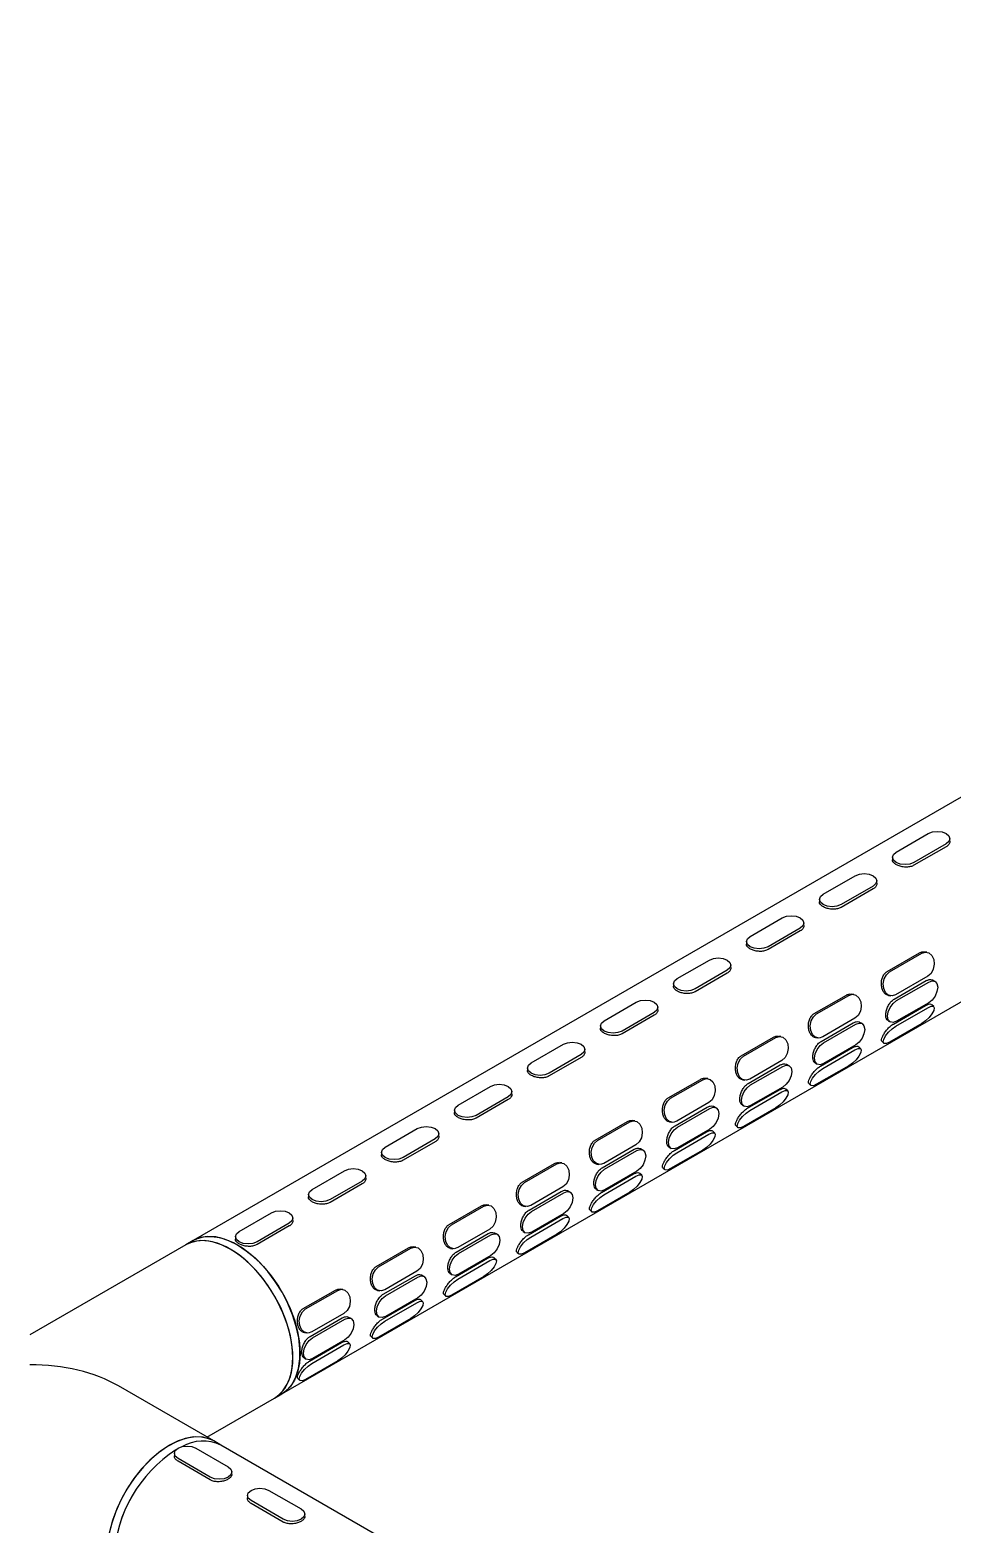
# Model space of a CAD drawing. Extents: x 0 to 3125, y 0 to 2290.
# Drawn here: x 1855.9 to 2037.6, y 1470.2 to 1764.6 of the extents above; entities that cross this region are included whole.
import ezdxf

# ---------------------------------------------------------------- set-up
doc = ezdxf.new("R2010")
doc.units = 0
doc.header["$LTSCALE"] = 10
doc.header["$MEASUREMENT"] = 0
doc.layers.get('0').update_dxf_attribs({"linetype": 'CONTINUOUS'})

msp = doc.modelspace()

# ---------------------------------------------------------------- linework, layer by layer
at = {"color": 7, "linetype": 'Continuous', "lineweight": 25}
for p, q in [((2301.2, 1764.62), (1888.05, 1526.11)), ((1905.5, 1495.89), (2318.64, 1734.4)), ((2026.56, 1602.63), (2032.9, 1606.29)), ((2037.16, 1604.8), (2037.16, 1605.28)), ((2025.83, 1601.61), (2025.83, 1601.13)), ((2036.43, 1604.26), (2030.08, 1600.59)), ((2036.43, 1603.7), (2030.08, 1600.04)), ((2012.18, 1594.32), (2018.52, 1597.99)), ((2022.05, 1595.95), (2015.7, 1592.29)), ((2022.78, 1596.49), (2022.78, 1596.97)), ((2011.45, 1593.31), (2011.45, 1592.83)), ((2022.05, 1595.4), (2015.7, 1591.74)), ((1997.79, 1586.02), (2004.14, 1589.68)), ((2007.66, 1587.65), (2001.32, 1583.99)), ((2007.66, 1587.1), (2001.32, 1583.44)), ((2008.39, 1588.19), (2008.39, 1588.67)), ((1997.06, 1585), (1997.06, 1584.52)), ((1983.41, 1577.72), (1989.76, 1581.38)), ((2024.82, 1579.12), (2031.16, 1582.78)), ((2025.27, 1579.05), (2031.61, 1582.71)), ((2032.6, 1582.91), (2032.18, 1582.98)), ((1993.28, 1579.35), (1986.94, 1575.69)), ((1993.28, 1578.8), (1986.94, 1575.13)), ((1994.01, 1579.89), (1994.01, 1580.37)), ((2032.82, 1578.19), (2026.47, 1574.53)), ((1982.68, 1576.7), (1982.68, 1576.22)), ((2026.16, 1573.65), (2032.5, 1577.31)), ((2026.64, 1573.37), (2032.98, 1577.03)), ((2034.23, 1577.16), (2033.81, 1577.4)), ((1969.03, 1569.41), (1975.37, 1573.08)), ((1979.63, 1571.58), (1979.63, 1572.06)), ((2010.43, 1570.82), (2016.78, 1574.48)), ((2010.88, 1570.75), (2017.23, 1574.41)), ((2018.22, 1574.61), (2017.8, 1574.68)), ((2025.07, 1574.39), (2025.49, 1574.33)), ((2026.03, 1568.77), (2032.37, 1572.44)), ((2026.48, 1568.33), (2032.83, 1571.99)), ((2032.99, 1572.96), (2026.64, 1569.3)), ((2033.98, 1572.19), (2033.61, 1572.56)), ((1978.9, 1571.05), (1972.55, 1567.38)), ((1978.9, 1570.49), (1972.55, 1566.83)), ((2011.78, 1565.34), (2018.12, 1569.01)), ((2018.44, 1569.89), (2012.09, 1566.23)), ((2019.85, 1568.85), (2019.43, 1569.09)), ((2024.98, 1569.41), (2025.4, 1569.17)), ((1968.3, 1568.4), (1968.3, 1567.92)), ((1996.05, 1562.51), (2002.4, 1566.18)), ((1996.5, 1562.44), (2002.85, 1566.11)), ((2003.83, 1566.31), (2003.42, 1566.37)), ((2010.69, 1566.09), (2011.1, 1566.02)), ((2012.26, 1565.07), (2018.6, 1568.73)), ((2031.62, 1568.86), (2025.28, 1565.19)), ((1954.64, 1561.11), (1960.99, 1564.77)), ((1965.25, 1563.28), (1965.25, 1563.76)), ((2011.65, 1560.47), (2017.99, 1564.13)), ((2012.1, 1560.02), (2018.44, 1563.69)), ((2018.6, 1564.66), (2012.26, 1560.99)), ((2019.6, 1563.89), (2019.22, 1564.26)), ((2023.74, 1565.37), (2024.12, 1564.99)), ((1964.52, 1562.74), (1958.17, 1559.08)), ((1964.52, 1562.19), (1958.17, 1558.53)), ((1997.39, 1557.04), (2003.74, 1560.7)), ((2004.05, 1561.59), (1997.71, 1557.92)), ((1997.87, 1556.76), (2004.22, 1560.43)), ((2005.46, 1560.55), (2005.05, 1560.79)), ((2010.6, 1561.11), (2011.01, 1560.87)), ((2017.24, 1560.55), (2010.89, 1556.89)), ((1953.91, 1560.09), (1953.91, 1559.61)), ((1981.67, 1554.21), (1988.01, 1557.87)), ((1982.12, 1554.14), (1988.46, 1557.8)), ((1989.45, 1558.01), (1989.03, 1558.07)), ((1996.3, 1557.78), (1996.72, 1557.72)), ((1940.26, 1552.81), (1946.61, 1556.47)), ((1950.13, 1554.44), (1943.79, 1550.78)), ((1950.86, 1554.98), (1950.86, 1555.46)), ((1997.26, 1552.17), (2003.61, 1555.83)), ((1997.71, 1551.72), (2004.06, 1555.38)), ((2004.22, 1556.35), (1997.88, 1552.69)), ((2005.22, 1555.58), (2004.84, 1555.96)), ((2009.36, 1557.07), (2009.74, 1556.69)), ((1939.53, 1551.79), (1939.53, 1551.31)), ((1950.13, 1553.89), (1943.79, 1550.22)), ((1983.01, 1548.74), (1989.36, 1552.4)), ((1989.67, 1553.28), (1983.33, 1549.62)), ((1983.49, 1548.46), (1989.84, 1552.12)), ((1991.08, 1552.25), (1990.67, 1552.49)), ((1996.21, 1552.81), (1996.63, 1552.57)), ((2002.86, 1552.25), (1996.51, 1548.59)), ((1967.29, 1545.91), (1973.63, 1549.57)), ((1967.74, 1545.84), (1974.08, 1549.5)), ((1975.07, 1549.7), (1974.65, 1549.77)), ((1981.92, 1549.48), (1982.34, 1549.42)), ((1994.98, 1548.76), (1995.35, 1548.39)), ((1925.88, 1544.51), (1932.22, 1548.17)), ((1935.75, 1546.14), (1929.4, 1542.47)), ((1935.75, 1545.58), (1929.41, 1541.92)), ((1936.48, 1546.67), (1936.48, 1547.15)), ((1982.88, 1543.87), (1989.23, 1547.53)), ((1983.33, 1543.42), (1989.68, 1547.08)), ((1989.84, 1548.05), (1983.49, 1544.39)), ((1990.84, 1547.28), (1990.46, 1547.66)), ((1925.15, 1543.49), (1925.15, 1543.01)), ((1968.63, 1540.43), (1974.97, 1544.1)), ((1975.29, 1544.98), (1968.94, 1541.32)), ((1969.11, 1540.16), (1975.45, 1543.82)), ((1976.7, 1543.94), (1976.28, 1544.18)), ((1981.83, 1544.5), (1982.25, 1544.26)), ((1988.47, 1543.95), (1982.13, 1540.29)), ((1911.5, 1536.2), (1917.84, 1539.87)), ((1952.9, 1537.61), (1959.25, 1541.27)), ((1953.35, 1537.54), (1959.7, 1541.2)), ((1960.69, 1541.4), (1960.27, 1541.47)), ((1967.54, 1541.18), (1967.96, 1541.11)), ((1975.46, 1539.75), (1969.11, 1536.09)), ((1980.59, 1540.46), (1980.97, 1540.09)), ((1921.37, 1537.83), (1915.02, 1534.17)), ((1921.37, 1537.28), (1915.02, 1533.62)), ((1922.1, 1538.37), (1922.1, 1538.85)), ((1960.91, 1536.68), (1954.56, 1533.01)), ((1968.5, 1535.56), (1974.84, 1539.23)), ((1968.95, 1535.11), (1975.29, 1538.78)), ((1976.45, 1538.98), (1976.08, 1539.35)), ((1910.77, 1535.18), (1910.77, 1534.7)), ((1954.25, 1532.13), (1960.59, 1535.79)), ((1954.73, 1531.86), (1961.07, 1535.52)), ((1962.32, 1535.64), (1961.9, 1535.88)), ((1967.45, 1536.2), (1967.86, 1535.96)), ((1974.09, 1535.65), (1967.75, 1531.98)), ((1897.11, 1527.9), (1903.46, 1531.56)), ((1938.52, 1529.3), (1944.87, 1532.97)), ((1938.97, 1529.23), (1945.32, 1532.9)), ((1946.3, 1533.1), (1945.89, 1533.16)), ((1953.16, 1532.88), (1953.57, 1532.81)), ((1954.12, 1527.26), (1960.46, 1530.92)), ((1961.07, 1531.45), (1954.73, 1527.78)), ((1962.07, 1530.67), (1961.69, 1531.05)), ((1966.21, 1532.16), (1966.59, 1531.78)), ((1906.98, 1529.53), (1900.64, 1525.87)), ((1906.99, 1528.98), (1900.64, 1525.31)), ((1907.72, 1530.07), (1907.71, 1530.55)), ((1946.52, 1528.37), (1940.18, 1524.71)), ((1953.07, 1527.9), (1953.48, 1527.66)), ((1954.57, 1526.81), (1960.91, 1530.47)), ((1886.64, 1525.3), (1855.88, 1507.54)), ((1888.05, 1526.11), (1886.64, 1525.3)), ((1896.38, 1526.88), (1896.38, 1526.4)), ((1931.92, 1524.79), (1931.5, 1524.86)), ((1939.86, 1523.83), (1946.21, 1527.49)), ((1940.34, 1523.55), (1946.69, 1527.22)), ((1947.93, 1527.34), (1947.52, 1527.58)), ((1959.71, 1527.34), (1953.36, 1523.68)), ((1924.14, 1521), (1930.48, 1524.66)), ((1924.59, 1520.93), (1930.93, 1524.59)), ((1938.77, 1524.57), (1939.19, 1524.51)), ((1939.73, 1518.96), (1946.08, 1522.62)), ((1940.18, 1518.51), (1946.53, 1522.17)), ((1946.69, 1523.14), (1940.35, 1519.48)), ((1947.69, 1522.37), (1947.31, 1522.75)), ((1951.83, 1523.85), (1952.21, 1523.48)), ((1925.48, 1515.53), (1931.83, 1519.19)), ((1932.14, 1520.07), (1925.8, 1516.41)), ((1933.55, 1519.04), (1933.14, 1519.28)), ((1938.68, 1519.6), (1939.1, 1519.36)), ((1945.33, 1519.04), (1938.98, 1515.38)), ((1909.76, 1512.7), (1916.1, 1516.36)), ((1910.21, 1512.63), (1916.55, 1516.29)), ((1917.54, 1516.49), (1917.12, 1516.56)), ((1924.39, 1516.27), (1924.81, 1516.21)), ((1925.96, 1515.25), (1932.31, 1518.91)), ((1925.35, 1510.65), (1931.7, 1514.32)), ((1925.8, 1510.21), (1932.15, 1513.87)), ((1932.31, 1514.84), (1925.96, 1511.18)), ((1933.3, 1514.07), (1932.93, 1514.44)), ((1937.45, 1515.55), (1937.82, 1515.18)), ((1911.1, 1507.22), (1917.44, 1510.89)), ((1917.76, 1511.77), (1911.41, 1508.1)), ((1911.58, 1506.95), (1917.92, 1510.61)), ((1919.17, 1510.73), (1918.75, 1510.97)), ((1924.3, 1511.29), (1924.72, 1511.05)), ((1930.94, 1510.74), (1924.6, 1507.07)), ((1910.01, 1507.97), (1910.43, 1507.9)), ((1923.06, 1507.25), (1923.44, 1506.87)), ((1910.97, 1502.35), (1917.31, 1506.01)), ((1911.42, 1501.9), (1917.76, 1505.57)), ((1917.93, 1506.54), (1911.58, 1502.87)), ((1918.92, 1505.77), (1918.55, 1506.14)), ((1909.92, 1502.99), (1910.33, 1502.75)), ((1916.56, 1502.43), (1910.22, 1498.77)), ((1908.68, 1498.95), (1909.06, 1498.57)), ((1892.1, 1486.63), (1873.33, 1497.47)), ((1904.09, 1495.08), (1905.5, 1495.89)), ((1890.78, 1487.4), (1904.09, 1495.08)), ((1893.51, 1485.82), (1892.1, 1486.63)), ((1884.35, 1484.19), (1884.35, 1483.71)), ((1888.6, 1485.2), (1894.95, 1481.54)), ((2226.54, 1293.56), (1893.51, 1485.82)), ((1891.42, 1479.51), (1885.08, 1483.17)), ((1891.42, 1478.95), (1885.08, 1482.62)), ((1895.68, 1480.04), (1895.68, 1480.52)), ((1898.73, 1475.89), (1898.73, 1475.4)), ((1905.81, 1471.2), (1899.46, 1474.87)), ((1902.99, 1476.9), (1909.33, 1473.24)), ((1905.81, 1470.65), (1899.46, 1474.31)), ((1910.06, 1471.74), (1910.06, 1472.22))]:
    msp.add_line(p, q, dxfattribs=at)
at = {"color": 7, "linetype": 'Continuous', "lineweight": 25, "flags": 128}
for points in [[(2032.9, 1606.29), (2033.71, 1606.6), (2034.67, 1606.71), (2035.62, 1606.6), (2036.43, 1606.29), (2036.97, 1605.82), (2037.16, 1605.27), (2036.97, 1604.72), (2036.43, 1604.26)], [(2030.08, 1600.59), (2029.27, 1600.28), (2028.32, 1600.17), (2027.37, 1600.28), (2026.56, 1600.59), (2026.02, 1601.06), (2025.83, 1601.61), (2026.02, 1602.16), (2026.56, 1602.63)], [(2018.52, 1597.99), (2019.33, 1598.3), (2020.28, 1598.41), (2021.24, 1598.3), (2022.05, 1597.99), (2022.59, 1597.52), (2022.78, 1596.97), (2022.59, 1596.42), (2022.05, 1595.95)], [(2015.7, 1592.29), (2014.89, 1591.98), (2013.94, 1591.87), (2012.98, 1591.98), (2012.18, 1592.29), (2011.63, 1592.76), (2011.45, 1593.31), (2011.63, 1593.86), (2012.18, 1594.32)], [(2004.14, 1589.68), (2004.95, 1590), (2005.9, 1590.11), (2006.85, 1590), (2007.66, 1589.68), (2008.2, 1589.22), (2008.39, 1588.67), (2008.2, 1588.12), (2007.66, 1587.65)], [(2001.32, 1583.99), (2000.51, 1583.68), (1999.56, 1583.57), (1998.6, 1583.68), (1997.79, 1583.99), (1997.25, 1584.45), (1997.06, 1585), (1997.25, 1585.55), (1997.79, 1586.02)], [(1989.76, 1581.38), (1990.56, 1581.69), (1991.52, 1581.8), (1992.47, 1581.69), (1993.28, 1581.38), (1993.82, 1580.92), (1994.01, 1580.37), (1993.82, 1579.82), (1993.28, 1579.35)], [(2031.61, 1582.71), (2032.33, 1582.93), (2033.03, 1582.77), (2033.61, 1582.26), (2033.98, 1581.47), (2034.08, 1580.53), (2033.89, 1579.57), (2033.45, 1578.75), (2032.82, 1578.19)], [(2026.47, 1574.53), (2025.75, 1574.31), (2025.05, 1574.47), (2024.47, 1574.98), (2024.11, 1575.77), (2024.01, 1576.71), (2024.2, 1577.67), (2024.64, 1578.49), (2025.27, 1579.05)], [(1986.94, 1575.69), (1986.13, 1575.37), (1985.17, 1575.26), (1984.22, 1575.37), (1983.41, 1575.68), (1982.87, 1576.15), (1982.68, 1576.7), (1982.87, 1577.25), (1983.41, 1577.72)], [(2032.98, 1577.03), (2033.66, 1577.27), (2034.23, 1577.16), (2034.61, 1576.72), (2034.75, 1576.01), (2034.61, 1575.16), (2034.23, 1574.28), (2033.66, 1573.5), (2032.99, 1572.96)], [(1975.37, 1573.08), (1976.18, 1573.39), (1977.14, 1573.5), (1978.09, 1573.39), (1978.9, 1573.08), (1979.44, 1572.61), (1979.63, 1572.06), (1979.44, 1571.51), (1978.9, 1571.05)], [(2017.23, 1574.41), (2017.95, 1574.63), (2018.65, 1574.47), (2019.23, 1573.95), (2019.6, 1573.17), (2019.69, 1572.22), (2019.51, 1571.27), (2019.07, 1570.45), (2018.44, 1569.89)], [(2026.64, 1569.3), (2025.97, 1569.06), (2025.39, 1569.17), (2025.01, 1569.61), (2024.88, 1570.32), (2025.01, 1571.17), (2025.39, 1572.05), (2025.96, 1572.83), (2026.64, 1573.37)], [(2032.83, 1571.99), (2033.45, 1572.26), (2033.9, 1572.25), (2034.08, 1571.96), (2033.99, 1571.44), (2033.62, 1570.76), (2033.04, 1570.03), (2032.34, 1569.37), (2031.62, 1568.86)], [(1972.55, 1567.38), (1971.74, 1567.07), (1970.79, 1566.96), (1969.84, 1567.07), (1969.03, 1567.38), (1968.49, 1567.85), (1968.3, 1568.4), (1968.49, 1568.95), (1969.03, 1569.41)], [(2012.09, 1566.23), (2011.37, 1566.01), (2010.67, 1566.17), (2010.09, 1566.68), (2009.73, 1567.47), (2009.63, 1568.41), (2009.81, 1569.37), (2010.26, 1570.19), (2010.88, 1570.75)], [(2002.85, 1566.11), (2003.57, 1566.32), (2004.27, 1566.16), (2004.85, 1565.65), (2005.21, 1564.86), (2005.31, 1563.92), (2005.12, 1562.97), (2004.68, 1562.15), (2004.05, 1561.59)], [(2018.6, 1568.73), (2019.28, 1568.96), (2019.85, 1568.85), (2020.23, 1568.41), (2020.37, 1567.71), (2020.23, 1566.85), (2019.85, 1565.97), (2019.28, 1565.2), (2018.6, 1564.66)], [(2025.28, 1565.19), (2024.65, 1564.92), (2024.21, 1564.93), (2024.02, 1565.22), (2024.12, 1565.74), (2024.48, 1566.42), (2025.06, 1567.15), (2025.76, 1567.82), (2026.48, 1568.33)], [(1960.99, 1564.77), (1961.8, 1565.09), (1962.75, 1565.2), (1963.71, 1565.09), (1964.52, 1564.78), (1965.06, 1564.31), (1965.25, 1563.76), (1965.06, 1563.21), (1964.52, 1562.74)], [(2012.26, 1560.99), (2011.58, 1560.76), (2011.01, 1560.87), (2010.63, 1561.31), (2010.49, 1562.01), (2010.63, 1562.87), (2011.01, 1563.75), (2011.58, 1564.52), (2012.26, 1565.07)], [(2018.44, 1563.69), (2019.07, 1563.96), (2019.51, 1563.95), (2019.7, 1563.66), (2019.6, 1563.14), (2019.24, 1562.46), (2018.66, 1561.73), (2017.96, 1561.06), (2017.24, 1560.55)], [(1958.17, 1559.08), (1957.36, 1558.77), (1956.41, 1558.66), (1955.45, 1558.77), (1954.64, 1559.08), (1954.1, 1559.54), (1953.91, 1560.09), (1954.1, 1560.64), (1954.64, 1561.11)], [(1997.71, 1557.92), (1996.99, 1557.7), (1996.29, 1557.86), (1995.71, 1558.38), (1995.34, 1559.17), (1995.25, 1560.11), (1995.43, 1561.06), (1995.87, 1561.88), (1996.5, 1562.44)], [(2004.22, 1560.43), (2004.89, 1560.66), (2005.47, 1560.55), (2005.85, 1560.11), (2005.98, 1559.41), (2005.85, 1558.55), (2005.47, 1557.67), (2004.9, 1556.9), (2004.22, 1556.35)], [(1988.46, 1557.8), (1989.18, 1558.02), (1989.89, 1557.86), (1990.47, 1557.35), (1990.83, 1556.56), (1990.93, 1555.62), (1990.74, 1554.66), (1990.3, 1553.84), (1989.67, 1553.28)], [(2010.89, 1556.89), (2010.27, 1556.62), (2009.82, 1556.63), (2009.64, 1556.92), (2009.73, 1557.44), (2010.1, 1558.12), (2010.67, 1558.84), (2011.38, 1559.51), (2012.1, 1560.02)], [(1946.61, 1556.47), (1947.42, 1556.78), (1948.37, 1556.89), (1949.32, 1556.78), (1950.13, 1556.47), (1950.67, 1556.01), (1950.86, 1555.46), (1950.67, 1554.91), (1950.13, 1554.44)], [(1997.88, 1552.69), (1997.2, 1552.46), (1996.63, 1552.57), (1996.25, 1553.01), (1996.11, 1553.71), (1996.25, 1554.57), (1996.63, 1555.45), (1997.2, 1556.22), (1997.87, 1556.76)], [(2004.06, 1555.38), (2004.69, 1555.65), (2005.13, 1555.64), (2005.32, 1555.36), (2005.22, 1554.83), (2004.86, 1554.16), (2004.28, 1553.43), (2003.58, 1552.76), (2002.86, 1552.25)], [(1943.79, 1550.78), (1942.98, 1550.46), (1942.02, 1550.36), (1941.07, 1550.46), (1940.26, 1550.78), (1939.72, 1551.24), (1939.53, 1551.79), (1939.72, 1552.34), (1940.26, 1552.81)], [(1983.33, 1549.62), (1982.61, 1549.4), (1981.9, 1549.56), (1981.33, 1550.07), (1980.96, 1550.86), (1980.86, 1551.81), (1981.05, 1552.76), (1981.49, 1553.58), (1982.12, 1554.14)], [(1989.84, 1552.12), (1990.51, 1552.36), (1991.08, 1552.25), (1991.47, 1551.81), (1991.6, 1551.11), (1991.47, 1550.25), (1991.08, 1549.37), (1990.51, 1548.6), (1989.84, 1548.05)], [(1996.51, 1548.59), (1995.88, 1548.32), (1995.44, 1548.33), (1995.25, 1548.61), (1995.35, 1549.14), (1995.72, 1549.81), (1996.29, 1550.54), (1996.99, 1551.21), (1997.71, 1551.72)], [(1932.22, 1548.17), (1933.03, 1548.48), (1933.99, 1548.59), (1934.94, 1548.48), (1935.75, 1548.17), (1936.29, 1547.7), (1936.48, 1547.15), (1936.29, 1546.6), (1935.75, 1546.14)], [(1974.08, 1549.5), (1974.8, 1549.72), (1975.5, 1549.56), (1976.08, 1549.05), (1976.45, 1548.26), (1976.55, 1547.32), (1976.36, 1546.36), (1975.92, 1545.54), (1975.29, 1544.98)], [(1983.49, 1544.39), (1982.82, 1544.15), (1982.25, 1544.27), (1981.86, 1544.71), (1981.73, 1545.41), (1981.86, 1546.26), (1982.24, 1547.14), (1982.82, 1547.92), (1983.49, 1548.46)], [(1968.94, 1541.32), (1968.22, 1541.1), (1967.52, 1541.26), (1966.94, 1541.77), (1966.58, 1542.56), (1966.48, 1543.5), (1966.67, 1544.46), (1967.11, 1545.28), (1967.74, 1545.84)], [(1989.68, 1547.08), (1990.31, 1547.35), (1990.75, 1547.34), (1990.93, 1547.05), (1990.84, 1546.53), (1990.47, 1545.85), (1989.9, 1545.13), (1989.19, 1544.46), (1988.47, 1543.95)], [(1929.4, 1542.47), (1928.6, 1542.16), (1927.64, 1542.05), (1926.69, 1542.16), (1925.88, 1542.47), (1925.34, 1542.94), (1925.15, 1543.49), (1925.34, 1544.04), (1925.88, 1544.51)], [(1975.45, 1543.82), (1976.13, 1544.06), (1976.7, 1543.94), (1977.08, 1543.5), (1977.22, 1542.8), (1977.08, 1541.95), (1976.7, 1541.06), (1976.13, 1540.29), (1975.46, 1539.75)], [(1982.13, 1540.29), (1981.5, 1540.01), (1981.06, 1540.02), (1980.87, 1540.31), (1980.97, 1540.83), (1981.33, 1541.51), (1981.91, 1542.24), (1982.61, 1542.91), (1983.33, 1543.42)], [(1917.84, 1539.87), (1918.65, 1540.18), (1919.6, 1540.29), (1920.56, 1540.18), (1921.37, 1539.87), (1921.91, 1539.4), (1922.1, 1538.85), (1921.91, 1538.3), (1921.37, 1537.83)], [(1959.7, 1541.2), (1960.42, 1541.42), (1961.12, 1541.26), (1961.7, 1540.74), (1962.07, 1539.95), (1962.16, 1539.01), (1961.98, 1538.06), (1961.54, 1537.24), (1960.91, 1536.68)], [(1969.11, 1536.09), (1968.44, 1535.85), (1967.86, 1535.96), (1967.48, 1536.4), (1967.35, 1537.1), (1967.48, 1537.96), (1967.86, 1538.84), (1968.43, 1539.61), (1969.11, 1540.16)], [(1954.56, 1533.01), (1953.84, 1532.8), (1953.14, 1532.96), (1952.56, 1533.47), (1952.19, 1534.26), (1952.1, 1535.2), (1952.28, 1536.15), (1952.72, 1536.97), (1953.35, 1537.54)], [(1975.29, 1538.78), (1975.92, 1539.05), (1976.36, 1539.04), (1976.55, 1538.75), (1976.46, 1538.23), (1976.09, 1537.55), (1975.51, 1536.82), (1974.81, 1536.15), (1974.09, 1535.65)], [(1915.02, 1534.17), (1914.21, 1533.86), (1913.26, 1533.75), (1912.31, 1533.86), (1911.5, 1534.17), (1910.96, 1534.64), (1910.77, 1535.19), (1910.96, 1535.74), (1911.5, 1536.2)], [(1961.07, 1535.52), (1961.75, 1535.75), (1962.32, 1535.64), (1962.7, 1535.2), (1962.83, 1534.5), (1962.7, 1533.64), (1962.32, 1532.76), (1961.75, 1531.99), (1961.07, 1531.45)], [(1967.75, 1531.98), (1967.12, 1531.71), (1966.68, 1531.72), (1966.49, 1532.01), (1966.59, 1532.53), (1966.95, 1533.21), (1967.53, 1533.94), (1968.23, 1534.61), (1968.95, 1535.11)], [(1903.46, 1531.56), (1904.27, 1531.87), (1905.22, 1531.98), (1906.18, 1531.88), (1906.98, 1531.56), (1907.52, 1531.1), (1907.71, 1530.55), (1907.52, 1530), (1906.98, 1529.53)], [(1945.32, 1532.9), (1946.04, 1533.11), (1946.74, 1532.95), (1947.32, 1532.44), (1947.68, 1531.65), (1947.78, 1530.71), (1947.59, 1529.76), (1947.15, 1528.94), (1946.52, 1528.37)], [(1954.73, 1527.78), (1954.05, 1527.55), (1953.48, 1527.66), (1953.1, 1528.1), (1952.96, 1528.8), (1953.1, 1529.66), (1953.48, 1530.54), (1954.05, 1531.31), (1954.73, 1531.86)], [(1960.91, 1530.47), (1961.54, 1530.74), (1961.98, 1530.74), (1962.17, 1530.45), (1962.07, 1529.93), (1961.71, 1529.25), (1961.13, 1528.52), (1960.43, 1527.85), (1959.71, 1527.34)], [(1900.64, 1525.87), (1899.83, 1525.56), (1898.88, 1525.45), (1897.92, 1525.56), (1897.11, 1525.87), (1896.57, 1526.33), (1896.38, 1526.88), (1896.57, 1527.43), (1897.11, 1527.9)], [(1940.18, 1524.71), (1939.46, 1524.49), (1938.76, 1524.65), (1938.18, 1525.17), (1937.81, 1525.95), (1937.72, 1526.9), (1937.9, 1527.85), (1938.34, 1528.67), (1938.97, 1529.23)], [(1904.09, 1495.08), (1904.69, 1495.47), (1905.74, 1496.49), (1906.59, 1497.79), (1907.2, 1499.34), (1907.58, 1501.11), (1907.7, 1503.07), (1907.58, 1505.17), (1907.2, 1507.37), (1906.59, 1509.63), (1905.74, 1511.9), (1904.69, 1514.13), (1903.44, 1516.29), (1902.03, 1518.32), (1900.49, 1520.19), (1898.84, 1521.85), (1897.12, 1523.28), (1895.36, 1524.44), (1893.61, 1525.3), (1891.89, 1525.86), (1890.24, 1526.11), (1888.69, 1526.02), (1887.28, 1525.62), (1886.64, 1525.3)], [(1904.09, 1495.08), (1905.18, 1495.89), (1906.15, 1497.04), (1906.89, 1498.45), (1907.4, 1500.11), (1907.66, 1501.96), (1907.68, 1503.99), (1907.44, 1506.14), (1906.96, 1508.37), (1906.24, 1510.64), (1905.3, 1512.91), (1904.15, 1515.11), (1902.83, 1517.22), (1901.36, 1519.18), (1899.76, 1520.96), (1898.08, 1522.52), (1896.34, 1523.83), (1894.58, 1524.86), (1892.83, 1525.59), (1891.14, 1526.01), (1889.53, 1526.11), (1888.04, 1525.88), (1886.71, 1525.34), (1886.64, 1525.3)], [(1888.05, 1526.11), (1888.69, 1526.43), (1890.09, 1526.84), (1891.64, 1526.92), (1893.29, 1526.68), (1895.01, 1526.12), (1896.76, 1525.26), (1898.52, 1524.1), (1900.24, 1522.68), (1901.89, 1521.01), (1903.43, 1519.15), (1904.84, 1517.12), (1906.09, 1514.96), (1907.15, 1512.73), (1907.99, 1510.46), (1908.61, 1508.2), (1908.98, 1505.99), (1909.11, 1503.89), (1908.99, 1501.94), (1908.61, 1500.16), (1908, 1498.61), (1907.16, 1497.31), (1906.11, 1496.29), (1905.5, 1495.89)], [(1905.5, 1495.89), (1906.59, 1496.71), (1907.56, 1497.85), (1908.3, 1499.27), (1908.81, 1500.92), (1909.07, 1502.78), (1909.09, 1504.8), (1908.85, 1506.95), (1908.37, 1509.19), (1907.65, 1511.46), (1906.71, 1513.72), (1905.56, 1515.93), (1904.24, 1518.03), (1902.77, 1519.99), (1901.17, 1521.77), (1899.49, 1523.33), (1897.75, 1524.64), (1895.99, 1525.67), (1894.24, 1526.41), (1892.55, 1526.83), (1890.94, 1526.92), (1889.45, 1526.7), (1888.12, 1526.15), (1888.05, 1526.11)], [(1946.69, 1527.22), (1947.36, 1527.45), (1947.93, 1527.34), (1948.32, 1526.9), (1948.45, 1526.2), (1948.32, 1525.34), (1947.94, 1524.46), (1947.37, 1523.69), (1946.69, 1523.14)], [(1953.36, 1523.68), (1952.74, 1523.41), (1952.29, 1523.42), (1952.11, 1523.71), (1952.2, 1524.23), (1952.57, 1524.9), (1953.14, 1525.63), (1953.85, 1526.3), (1954.57, 1526.81)], [(1930.93, 1524.59), (1931.65, 1524.81), (1932.36, 1524.65), (1932.93, 1524.14), (1933.3, 1523.35), (1933.4, 1522.41), (1933.21, 1521.45), (1932.77, 1520.63), (1932.14, 1520.07)], [(1940.35, 1519.48), (1939.67, 1519.25), (1939.1, 1519.36), (1938.72, 1519.8), (1938.58, 1520.5), (1938.72, 1521.36), (1939.1, 1522.24), (1939.67, 1523.01), (1940.34, 1523.55)], [(1946.53, 1522.17), (1947.16, 1522.44), (1947.6, 1522.43), (1947.79, 1522.14), (1947.69, 1521.62), (1947.33, 1520.95), (1946.75, 1520.22), (1946.05, 1519.55), (1945.33, 1519.04)], [(1925.8, 1516.41), (1925.08, 1516.19), (1924.37, 1516.35), (1923.8, 1516.86), (1923.43, 1517.65), (1923.33, 1518.59), (1923.52, 1519.55), (1923.96, 1520.37), (1924.59, 1520.93)], [(1932.31, 1518.91), (1932.98, 1519.15), (1933.55, 1519.04), (1933.93, 1518.6), (1934.07, 1517.89), (1933.94, 1517.04), (1933.55, 1516.16), (1932.98, 1515.38), (1932.31, 1514.84)], [(1916.55, 1516.29), (1917.27, 1516.51), (1917.97, 1516.35), (1918.55, 1515.83), (1918.92, 1515.05), (1919.01, 1514.1), (1918.83, 1513.15), (1918.39, 1512.33), (1917.76, 1511.77)], [(1938.98, 1515.38), (1938.35, 1515.11), (1937.91, 1515.12), (1937.72, 1515.4), (1937.82, 1515.92), (1938.18, 1516.6), (1938.76, 1517.33), (1939.46, 1518), (1940.18, 1518.51)], [(1925.96, 1511.18), (1925.29, 1510.94), (1924.72, 1511.05), (1924.33, 1511.49), (1924.2, 1512.2), (1924.33, 1513.05), (1924.71, 1513.93), (1925.29, 1514.7), (1925.96, 1515.25)], [(1932.15, 1513.87), (1932.78, 1514.14), (1933.22, 1514.13), (1933.4, 1513.84), (1933.31, 1513.32), (1932.94, 1512.64), (1932.37, 1511.91), (1931.66, 1511.25), (1930.94, 1510.74)], [(1911.41, 1508.1), (1910.69, 1507.89), (1909.99, 1508.05), (1909.41, 1508.56), (1909.05, 1509.35), (1908.95, 1510.29), (1909.14, 1511.24), (1909.58, 1512.06), (1910.21, 1512.63)], [(1917.92, 1510.61), (1918.6, 1510.84), (1919.17, 1510.73), (1919.55, 1510.29), (1919.69, 1509.59), (1919.55, 1508.73), (1919.17, 1507.85), (1918.6, 1507.08), (1917.93, 1506.54)], [(1924.6, 1507.07), (1923.97, 1506.8), (1923.53, 1506.81), (1923.34, 1507.1), (1923.44, 1507.62), (1923.8, 1508.3), (1924.38, 1509.03), (1925.08, 1509.7), (1925.8, 1510.21)], [(1911.58, 1502.87), (1910.91, 1502.64), (1910.33, 1502.75), (1909.95, 1503.19), (1909.82, 1503.89), (1909.95, 1504.75), (1910.33, 1505.63), (1910.9, 1506.4), (1911.58, 1506.95)], [(1917.76, 1505.57), (1918.39, 1505.84), (1918.83, 1505.83), (1919.02, 1505.54), (1918.93, 1505.02), (1918.56, 1504.34), (1917.98, 1503.61), (1917.28, 1502.94), (1916.56, 1502.43)], [(1910.22, 1498.77), (1909.59, 1498.5), (1909.15, 1498.51), (1908.96, 1498.8), (1909.06, 1499.32), (1909.42, 1500), (1910, 1500.72), (1910.7, 1501.39), (1911.42, 1501.9)], [(1892.1, 1486.63), (1891.16, 1487.07), (1889.72, 1487.4), (1888.15, 1487.42), (1886.48, 1487.1), (1884.75, 1486.47), (1882.99, 1485.54), (1881.24, 1484.32), (1879.53, 1482.84), (1877.9, 1481.13), (1876.39, 1479.22), (1875.01, 1477.16), (1873.8, 1474.98), (1872.79, 1472.74), (1872, 1470.46), (1871.44, 1468.21), (1871.12, 1466.03), (1871.05, 1463.96), (1871.23, 1462.04), (1871.65, 1460.31), (1872.32, 1458.82), (1873.21, 1457.58)], [(1892.1, 1486.63), (1891.46, 1486.95), (1890.05, 1487.36), (1888.5, 1487.44), (1886.85, 1487.2), (1885.13, 1486.64), (1883.38, 1485.77)], [(1883.38, 1485.77), (1881.62, 1484.61), (1879.9, 1483.19), (1878.25, 1481.52), (1876.71, 1479.66), (1875.3, 1477.63), (1874.05, 1475.47), (1873, 1473.23), (1872.15, 1470.96), (1871.54, 1468.7), (1871.17, 1466.5), (1871.04, 1464.4), (1871.17, 1462.44), (1871.54, 1460.67), (1872.15, 1459.12), (1873, 1457.83), (1874.05, 1456.81), (1874.65, 1456.41)], [(1885.08, 1483.17), (1884.54, 1483.64), (1884.35, 1484.19), (1884.54, 1484.74), (1885.08, 1485.2), (1885.89, 1485.52), (1886.84, 1485.62), (1887.79, 1485.52), (1888.6, 1485.2)], [(1894.95, 1481.54), (1895.49, 1481.07), (1895.68, 1480.52), (1895.49, 1479.97), (1894.95, 1479.51), (1894.14, 1479.19), (1893.19, 1479.09), (1892.23, 1479.2), (1891.42, 1479.51)], [(1899.46, 1474.87), (1898.92, 1475.33), (1898.73, 1475.88), (1898.92, 1476.44), (1899.46, 1476.9), (1900.27, 1477.21), (1901.22, 1477.32), (1902.18, 1477.21), (1902.99, 1476.9)], [(1909.33, 1473.24), (1909.87, 1472.77), (1910.06, 1472.22), (1909.87, 1471.67), (1909.33, 1471.2), (1908.52, 1470.89), (1907.57, 1470.78), (1906.61, 1470.89), (1905.81, 1471.2)]]:
    msp.add_lwpolyline(points, dxfattribs=at)
at = {"color": 7, "linetype": 'Continuous', "lineweight": 25}
for centre, radius, start, end in [((1889.97, 1478.3), 8.31, 64.7738, 120.0258), ((1889.97, 1478.17), 8.43, 65.1934, 119.6059), ((1899.21, 1462.38), 26.79, 122.9046, 177.0577), ((1899.22, 1462.38), 26.8, 122.9196, 177.0428)]:
    msp.add_arc(centre, radius, start, end, dxfattribs=at)
msp.add_ellipse((1855.88, 1487.4), major_axis=(24.68, 0), ratio=0.577382, start_param=0.785479, end_param=1.570796, dxfattribs=at)
for points, knots in [([(2037.16, 1604.8), (2037.13, 1604.62), (2037.08, 1604.27), (2036.75, 1603.91), (2036.49, 1603.74), (2036.43, 1603.7)], [0, 0, 0, 0, 0.423126, 0.853109, 1, 1, 1, 1]), ([(2030.08, 1600.04), (2029.87, 1599.94), (2029.43, 1599.74), (2028.61, 1599.66), (2027.76, 1599.73), (2026.97, 1599.96), (2026.33, 1600.29), (2025.95, 1600.69), (2025.78, 1600.98), (2025.83, 1601.13), (2025.83, 1601.13)], [0, 0, 0, 0, 0.142215, 0.284395, 0.42749, 0.571195, 0.713914, 0.855602, 0.997791, 1, 1, 1, 1]), ([(2022.77, 1596.49), (2022.75, 1596.32), (2022.7, 1595.96), (2022.37, 1595.6), (2022.11, 1595.44), (2022.05, 1595.4)], [0, 0, 0, 0, 0.423126, 0.853109, 1, 1, 1, 1]), ([(2015.7, 1591.74), (2015.48, 1591.64), (2015.05, 1591.44), (2014.23, 1591.36), (2013.38, 1591.43), (2012.59, 1591.65), (2011.95, 1591.99), (2011.56, 1592.39), (2011.4, 1592.68), (2011.45, 1592.82), (2011.45, 1592.82)], [0, 0, 0, 0, 0.142215, 0.284395, 0.42749, 0.571195, 0.713914, 0.855602, 0.997791, 1, 1, 1, 1]), ([(2008.39, 1588.19), (2008.37, 1588.01), (2008.31, 1587.66), (2007.98, 1587.3), (2007.73, 1587.14), (2007.66, 1587.1)], [0, 0, 0, 0, 0.423126, 0.853109, 1, 1, 1, 1]), ([(2001.32, 1583.44), (2001.1, 1583.34), (2000.67, 1583.14), (1999.84, 1583.05), (1999, 1583.13), (1998.21, 1583.35), (1997.57, 1583.68), (1997.18, 1584.08), (1997.02, 1584.38), (1997.06, 1584.52), (1997.06, 1584.52)], [0, 0, 0, 0, 0.142215, 0.284395, 0.42749, 0.571195, 0.713914, 0.855602, 0.997791, 1, 1, 1, 1]), ([(2031.16, 1582.78), (2031.37, 1582.88), (2031.7, 1583.04), (2032.05, 1582.97), (2032.18, 1582.95)], [0, 0, 0, 0, 0.6230792, 1, 1, 1, 1]), ([(1994.01, 1579.89), (1993.98, 1579.71), (1993.93, 1579.36), (1993.6, 1579), (1993.35, 1578.84), (1993.28, 1578.8)], [0, 0, 0, 0, 0.423126, 0.853109, 1, 1, 1, 1]), ([(2025.07, 1574.42), (2025, 1574.43), (2024.72, 1574.44), (2024.32, 1574.75), (2023.92, 1575.31), (2023.69, 1576.06), (2023.63, 1576.9), (2023.77, 1577.73), (2024.1, 1578.47), (2024.49, 1578.91), (2024.75, 1579.08), (2024.82, 1579.12)], [0, 0, 0, 0, 0.050788, 0.180219, 0.310202, 0.439293, 0.567452, 0.696064, 0.825819, 0.955648, 1, 1, 1, 1]), ([(1986.94, 1575.13), (1986.72, 1575.03), (1986.29, 1574.83), (1985.46, 1574.75), (1984.61, 1574.82), (1983.83, 1575.05), (1983.18, 1575.38), (1982.8, 1575.78), (1982.64, 1576.07), (1982.68, 1576.22), (1982.68, 1576.22)], [0, 0, 0, 0, 0.142215, 0.284395, 0.42749, 0.571195, 0.713914, 0.855602, 0.997791, 1, 1, 1, 1]), ([(2032.5, 1577.31), (2032.7, 1577.4), (2033.1, 1577.57), (2033.56, 1577.55), (2033.75, 1577.41), (2033.8, 1577.37)], [0, 0, 0, 0, 0.426968, 0.85383, 1, 1, 1, 1]), ([(2016.78, 1574.48), (2016.99, 1574.58), (2017.32, 1574.73), (2017.66, 1574.67), (2017.8, 1574.64)], [0, 0, 0, 0, 0.623079, 1, 1, 1, 1]), ([(2025, 1569.44), (2024.91, 1569.49), (2024.7, 1569.61), (2024.54, 1570.07), (2024.5, 1570.73), (2024.65, 1571.51), (2024.95, 1572.3), (2025.39, 1573.01), (2025.83, 1573.44), (2026.09, 1573.6), (2026.16, 1573.65)], [0, 0, 0, 0, 0.094339, 0.23794, 0.380554, 0.522138, 0.664223, 0.807572, 0.951002, 1, 1, 1, 1]), ([(2032.37, 1572.44), (2032.57, 1572.53), (2032.95, 1572.72), (2033.38, 1572.73), (2033.53, 1572.6), (2033.59, 1572.54)], [0, 0, 0, 0, 0.368794, 0.737497, 1, 1, 1, 1]), ([(1979.63, 1571.58), (1979.6, 1571.41), (1979.55, 1571.06), (1979.22, 1570.69), (1978.96, 1570.53), (1978.9, 1570.49)], [0, 0, 0, 0, 0.423126, 0.853109, 1, 1, 1, 1]), ([(2010.69, 1566.12), (2010.61, 1566.12), (2010.34, 1566.14), (2009.94, 1566.45), (2009.54, 1567.01), (2009.31, 1567.76), (2009.25, 1568.6), (2009.39, 1569.43), (2009.72, 1570.17), (2010.11, 1570.61), (2010.37, 1570.77), (2010.43, 1570.82)], [0, 0, 0, 0, 0.050788, 0.180219, 0.310202, 0.439293, 0.567452, 0.696064, 0.825819, 0.955648, 1, 1, 1, 1]), ([(2018.12, 1569.01), (2018.32, 1569.09), (2018.72, 1569.27), (2019.18, 1569.25), (2019.37, 1569.1), (2019.41, 1569.07)], [0, 0, 0, 0, 0.426968, 0.85383, 1, 1, 1, 1]), ([(1972.55, 1566.83), (1972.34, 1566.73), (1971.9, 1566.53), (1971.08, 1566.45), (1970.23, 1566.52), (1969.44, 1566.75), (1968.8, 1567.08), (1968.42, 1567.48), (1968.25, 1567.77), (1968.3, 1567.91), (1968.3, 1567.92)], [0, 0, 0, 0, 0.142215, 0.284395, 0.42749, 0.571195, 0.713914, 0.855602, 0.997791, 1, 1, 1, 1]), ([(2002.4, 1566.18), (2002.6, 1566.27), (2002.94, 1566.43), (2003.28, 1566.37), (2003.41, 1566.34)], [0, 0, 0, 0, 0.623079, 1, 1, 1, 1]), ([(2023.76, 1565.39), (2023.74, 1565.4), (2023.64, 1565.44), (2023.67, 1565.73), (2023.83, 1566.23), (2024.17, 1566.86), (2024.64, 1567.54), (2025.21, 1568.17), (2025.69, 1568.57), (2025.96, 1568.73), (2026.03, 1568.77)], [0, 0, 0, 0, 0.044156, 0.195713, 0.346229, 0.495659, 0.645618, 0.79691, 0.948286, 1, 1, 1, 1]), ([(1965.24, 1563.28), (1965.22, 1563.11), (1965.17, 1562.75), (1964.84, 1562.39), (1964.58, 1562.23), (1964.52, 1562.19)], [0, 0, 0, 0, 0.423126, 0.853109, 1, 1, 1, 1]), ([(2010.61, 1561.14), (2010.53, 1561.18), (2010.32, 1561.3), (2010.16, 1561.76), (2010.12, 1562.43), (2010.26, 1563.2), (2010.57, 1563.99), (2011.01, 1564.7), (2011.45, 1565.14), (2011.71, 1565.3), (2011.78, 1565.34)], [0, 0, 0, 0, 0.094339, 0.23794, 0.380554, 0.522138, 0.664223, 0.807572, 0.951002, 1, 1, 1, 1]), ([(2017.99, 1564.13), (2018.18, 1564.23), (2018.57, 1564.41), (2019, 1564.43), (2019.14, 1564.3), (2019.2, 1564.24)], [0, 0, 0, 0, 0.3687943, 0.737497, 1, 1, 1, 1]), ([(1996.31, 1557.82), (1996.23, 1557.82), (1995.96, 1557.83), (1995.56, 1558.14), (1995.16, 1558.7), (1994.92, 1559.46), (1994.87, 1560.29), (1995.01, 1561.13), (1995.33, 1561.87), (1995.72, 1562.31), (1995.98, 1562.47), (1996.05, 1562.51)], [0, 0, 0, 0, 0.050788, 0.180219, 0.310202, 0.439293, 0.567452, 0.696064, 0.825819, 0.955648, 1, 1, 1, 1]), ([(2003.74, 1560.7), (2003.94, 1560.79), (2004.33, 1560.96), (2004.8, 1560.95), (2004.98, 1560.8), (2005.03, 1560.76)], [0, 0, 0, 0, 0.426968, 0.85383, 1, 1, 1, 1]), ([(2009.38, 1557.09), (2009.36, 1557.1), (2009.26, 1557.14), (2009.28, 1557.43), (2009.45, 1557.93), (2009.79, 1558.56), (2010.26, 1559.23), (2010.83, 1559.86), (2011.31, 1560.27), (2011.58, 1560.43), (2011.65, 1560.47)], [0, 0, 0, 0, 0.044156, 0.195713, 0.346229, 0.495659, 0.645618, 0.79691, 0.948286, 1, 1, 1, 1]), ([(1958.17, 1558.53), (1957.95, 1558.43), (1957.52, 1558.23), (1956.7, 1558.14), (1955.85, 1558.22), (1955.06, 1558.44), (1954.42, 1558.78), (1954.03, 1559.17), (1953.87, 1559.47), (1953.92, 1559.61), (1953.92, 1559.61)], [0, 0, 0, 0, 0.142215, 0.284395, 0.42749, 0.571195, 0.713914, 0.855602, 0.997791, 1, 1, 1, 1]), ([(1988.01, 1557.87), (1988.22, 1557.97), (1988.55, 1558.13), (1988.9, 1558.06), (1989.03, 1558.04)], [0, 0, 0, 0, 0.623079, 1, 1, 1, 1]), ([(1950.86, 1554.98), (1950.83, 1554.8), (1950.78, 1554.45), (1950.45, 1554.09), (1950.2, 1553.93), (1950.13, 1553.89)], [0, 0, 0, 0, 0.423126, 0.853109, 1, 1, 1, 1]), ([(1996.23, 1552.83), (1996.15, 1552.88), (1995.94, 1553), (1995.77, 1553.46), (1995.74, 1554.13), (1995.88, 1554.9), (1996.18, 1555.69), (1996.63, 1556.4), (1997.06, 1556.83), (1997.33, 1557), (1997.39, 1557.04)], [0, 0, 0, 0, 0.094339, 0.23794, 0.380554, 0.522138, 0.664223, 0.807572, 0.951002, 1, 1, 1, 1]), ([(2003.61, 1555.83), (2003.8, 1555.92), (2004.18, 1556.11), (2004.62, 1556.13), (2004.76, 1555.99), (2004.82, 1555.94)], [0, 0, 0, 0, 0.368794, 0.737497, 1, 1, 1, 1]), ([(1981.93, 1549.52), (1981.85, 1549.52), (1981.57, 1549.53), (1981.17, 1549.84), (1980.78, 1550.4), (1980.54, 1551.16), (1980.49, 1551.99), (1980.62, 1552.83), (1980.95, 1553.56), (1981.34, 1554), (1981.6, 1554.17), (1981.67, 1554.21)], [0, 0, 0, 0, 0.0507877, 0.1802188, 0.3102021, 0.4392927, 0.5674516, 0.6960635, 0.8258193, 0.9556478, 1, 1, 1, 1]), ([(1989.36, 1552.4), (1989.55, 1552.49), (1989.95, 1552.66), (1990.41, 1552.64), (1990.6, 1552.5), (1990.65, 1552.46)], [0, 0, 0, 0, 0.426968, 0.85383, 1, 1, 1, 1]), ([(1995, 1548.78), (1994.98, 1548.79), (1994.88, 1548.84), (1994.9, 1549.13), (1995.07, 1549.62), (1995.41, 1550.26), (1995.88, 1550.93), (1996.45, 1551.56), (1996.93, 1551.96), (1997.2, 1552.13), (1997.26, 1552.17)], [0, 0, 0, 0, 0.044156, 0.195713, 0.346229, 0.495659, 0.645618, 0.79691, 0.948286, 1, 1, 1, 1]), ([(1943.79, 1550.22), (1943.57, 1550.12), (1943.14, 1549.93), (1942.31, 1549.84), (1941.47, 1549.92), (1940.68, 1550.14), (1940.04, 1550.47), (1939.65, 1550.87), (1939.49, 1551.16), (1939.53, 1551.31), (1939.53, 1551.31)], [0, 0, 0, 0, 0.142215, 0.284395, 0.42749, 0.571195, 0.713914, 0.855602, 0.997791, 1, 1, 1, 1]), ([(1973.63, 1549.57), (1973.84, 1549.67), (1974.17, 1549.83), (1974.52, 1549.76), (1974.65, 1549.74)], [0, 0, 0, 0, 0.623079, 1, 1, 1, 1]), ([(1981.85, 1544.53), (1981.76, 1544.58), (1981.55, 1544.7), (1981.39, 1545.16), (1981.36, 1545.82), (1981.5, 1546.6), (1981.8, 1547.39), (1982.25, 1548.1), (1982.68, 1548.53), (1982.94, 1548.69), (1983.01, 1548.74)], [0, 0, 0, 0, 0.094339, 0.23794, 0.380554, 0.522138, 0.664223, 0.807572, 0.951002, 1, 1, 1, 1]), ([(1936.48, 1546.67), (1936.45, 1546.5), (1936.4, 1546.15), (1936.07, 1545.78), (1935.82, 1545.62), (1935.75, 1545.58)], [0, 0, 0, 0, 0.423126, 0.853109, 1, 1, 1, 1]), ([(1967.54, 1541.21), (1967.47, 1541.22), (1967.19, 1541.23), (1966.79, 1541.54), (1966.39, 1542.1), (1966.16, 1542.85), (1966.1, 1543.69), (1966.24, 1544.52), (1966.57, 1545.26), (1966.96, 1545.7), (1967.22, 1545.87), (1967.29, 1545.91)], [0, 0, 0, 0, 0.050788, 0.180219, 0.310202, 0.439293, 0.567452, 0.696064, 0.825819, 0.955648, 1, 1, 1, 1]), ([(1989.23, 1547.53), (1989.42, 1547.62), (1989.8, 1547.81), (1990.24, 1547.82), (1990.38, 1547.69), (1990.44, 1547.63)], [0, 0, 0, 0, 0.3687943, 0.737497, 1, 1, 1, 1]), ([(1929.41, 1541.92), (1929.19, 1541.82), (1928.76, 1541.62), (1927.93, 1541.54), (1927.08, 1541.61), (1926.3, 1541.84), (1925.65, 1542.17), (1925.27, 1542.57), (1925.1, 1542.86), (1925.15, 1543.01), (1925.15, 1543.01)], [0, 0, 0, 0, 0.142215, 0.284395, 0.42749, 0.571195, 0.713914, 0.855602, 0.997791, 1, 1, 1, 1]), ([(1974.97, 1544.1), (1975.17, 1544.18), (1975.57, 1544.36), (1976.03, 1544.34), (1976.22, 1544.19), (1976.27, 1544.16)], [0, 0, 0, 0, 0.426968, 0.85383, 1, 1, 1, 1]), ([(1980.61, 1540.48), (1980.59, 1540.49), (1980.5, 1540.54), (1980.52, 1540.82), (1980.68, 1541.32), (1981.02, 1541.95), (1981.5, 1542.63), (1982.06, 1543.26), (1982.55, 1543.66), (1982.81, 1543.82), (1982.88, 1543.87)], [0, 0, 0, 0, 0.044156, 0.195713, 0.346229, 0.495659, 0.645618, 0.79691, 0.948286, 1, 1, 1, 1]), ([(1959.25, 1541.27), (1959.46, 1541.37), (1959.79, 1541.52), (1960.13, 1541.46), (1960.27, 1541.43)], [0, 0, 0, 0, 0.623079, 1, 1, 1, 1]), ([(1967.47, 1536.23), (1967.38, 1536.28), (1967.17, 1536.4), (1967.01, 1536.86), (1966.97, 1537.52), (1967.12, 1538.3), (1967.42, 1539.08), (1967.86, 1539.79), (1968.3, 1540.23), (1968.56, 1540.39), (1968.63, 1540.43)], [0, 0, 0, 0, 0.094339, 0.23794, 0.380554, 0.522138, 0.664223, 0.807572, 0.951002, 1, 1, 1, 1]), ([(1922.1, 1538.37), (1922.07, 1538.2), (1922.02, 1537.84), (1921.69, 1537.48), (1921.43, 1537.32), (1921.37, 1537.28)], [0, 0, 0, 0, 0.423126, 0.853109, 1, 1, 1, 1]), ([(1953.16, 1532.91), (1953.08, 1532.91), (1952.81, 1532.93), (1952.41, 1533.23), (1952.01, 1533.8), (1951.78, 1534.55), (1951.72, 1535.39), (1951.86, 1536.22), (1952.19, 1536.96), (1952.58, 1537.4), (1952.84, 1537.56), (1952.9, 1537.61)], [0, 0, 0, 0, 0.050788, 0.180219, 0.310202, 0.439293, 0.567452, 0.696064, 0.825819, 0.955648, 1, 1, 1, 1]), ([(1974.84, 1539.23), (1975.04, 1539.32), (1975.42, 1539.5), (1975.85, 1539.52), (1976, 1539.39), (1976.06, 1539.33)], [0, 0, 0, 0, 0.368794, 0.737497, 1, 1, 1, 1]), ([(1915.02, 1533.62), (1914.81, 1533.52), (1914.37, 1533.32), (1913.55, 1533.24), (1912.7, 1533.31), (1911.91, 1533.53), (1911.27, 1533.87), (1910.89, 1534.27), (1910.72, 1534.56), (1910.77, 1534.7), (1910.77, 1534.7)], [0, 0, 0, 0, 0.142215, 0.284395, 0.42749, 0.571195, 0.713914, 0.855602, 0.997791, 1, 1, 1, 1]), ([(1960.59, 1535.79), (1960.79, 1535.88), (1961.19, 1536.05), (1961.65, 1536.04), (1961.84, 1535.89), (1961.88, 1535.85)], [0, 0, 0, 0, 0.426968, 0.85383, 1, 1, 1, 1]), ([(1966.23, 1532.18), (1966.21, 1532.19), (1966.11, 1532.23), (1966.14, 1532.52), (1966.3, 1533.02), (1966.64, 1533.65), (1967.11, 1534.32), (1967.68, 1534.96), (1968.16, 1535.36), (1968.43, 1535.52), (1968.5, 1535.56)], [0, 0, 0, 0, 0.044156, 0.195713, 0.346229, 0.495659, 0.645618, 0.79691, 0.948286, 1, 1, 1, 1]), ([(1944.87, 1532.97), (1945.07, 1533.06), (1945.4, 1533.22), (1945.75, 1533.15), (1945.88, 1533.13)], [0, 0, 0, 0, 0.623079, 1, 1, 1, 1]), ([(1953.08, 1527.93), (1953, 1527.97), (1952.79, 1528.09), (1952.63, 1528.55), (1952.59, 1529.22), (1952.73, 1529.99), (1953.03, 1530.78), (1953.48, 1531.49), (1953.91, 1531.92), (1954.18, 1532.09), (1954.25, 1532.13)], [0, 0, 0, 0, 0.094339, 0.23794, 0.380554, 0.522138, 0.664223, 0.807572, 0.951002, 1, 1, 1, 1]), ([(1960.46, 1530.92), (1960.65, 1531.02), (1961.04, 1531.2), (1961.47, 1531.22), (1961.61, 1531.08), (1961.67, 1531.03)], [0, 0, 0, 0, 0.368794, 0.737497, 1, 1, 1, 1]), ([(1907.71, 1530.07), (1907.69, 1529.89), (1907.64, 1529.54), (1907.31, 1529.18), (1907.05, 1529.02), (1906.99, 1528.98)], [0, 0, 0, 0, 0.423126, 0.853109, 1, 1, 1, 1]), ([(1938.78, 1524.61), (1938.7, 1524.61), (1938.43, 1524.62), (1938.02, 1524.93), (1937.63, 1525.49), (1937.39, 1526.25), (1937.34, 1527.08), (1937.48, 1527.92), (1937.8, 1528.65), (1938.19, 1529.09), (1938.45, 1529.26), (1938.52, 1529.3)], [0, 0, 0, 0, 0.050788, 0.180219, 0.310202, 0.439293, 0.567452, 0.696064, 0.825819, 0.955648, 1, 1, 1, 1]), ([(1900.64, 1525.31), (1900.42, 1525.22), (1899.99, 1525.02), (1899.17, 1524.93), (1898.32, 1525.01), (1897.53, 1525.23), (1896.89, 1525.56), (1896.5, 1525.96), (1896.34, 1526.26), (1896.39, 1526.4), (1896.39, 1526.4)], [0, 0, 0, 0, 0.142215, 0.284395, 0.42749, 0.571195, 0.713914, 0.855602, 0.997791, 1, 1, 1, 1]), ([(1930.48, 1524.66), (1930.69, 1524.76), (1931.02, 1524.92), (1931.37, 1524.85), (1931.5, 1524.83)], [0, 0, 0, 0, 0.623079, 1, 1, 1, 1]), ([(1946.21, 1527.49), (1946.41, 1527.58), (1946.8, 1527.75), (1947.27, 1527.74), (1947.45, 1527.59), (1947.5, 1527.55)], [0, 0, 0, 0, 0.426968, 0.85383, 1, 1, 1, 1]), ([(1951.85, 1523.88), (1951.83, 1523.89), (1951.73, 1523.93), (1951.75, 1524.22), (1951.92, 1524.72), (1952.26, 1525.35), (1952.73, 1526.02), (1953.3, 1526.65), (1953.78, 1527.06), (1954.05, 1527.22), (1954.12, 1527.26)], [0, 0, 0, 0, 0.0441557, 0.195713, 0.3462294, 0.4956594, 0.6456177, 0.7969097, 0.9482865, 1, 1, 1, 1]), ([(1938.7, 1519.62), (1938.62, 1519.67), (1938.41, 1519.79), (1938.24, 1520.25), (1938.21, 1520.91), (1938.35, 1521.69), (1938.65, 1522.48), (1939.1, 1523.19), (1939.53, 1523.62), (1939.8, 1523.79), (1939.86, 1523.83)], [0, 0, 0, 0, 0.094339, 0.23794, 0.380554, 0.522138, 0.664223, 0.807572, 0.951002, 1, 1, 1, 1]), ([(1946.08, 1522.62), (1946.27, 1522.71), (1946.65, 1522.9), (1947.09, 1522.92), (1947.23, 1522.78), (1947.29, 1522.73)], [0, 0, 0, 0, 0.368794, 0.737497, 1, 1, 1, 1]), ([(1924.4, 1516.3), (1924.32, 1516.31), (1924.04, 1516.32), (1923.64, 1516.63), (1923.25, 1517.19), (1923.01, 1517.94), (1922.96, 1518.78), (1923.09, 1519.61), (1923.42, 1520.35), (1923.81, 1520.79), (1924.07, 1520.96), (1924.14, 1521)], [0, 0, 0, 0, 0.050788, 0.180219, 0.310202, 0.439293, 0.567452, 0.696064, 0.825819, 0.955648, 1, 1, 1, 1]), ([(1931.83, 1519.19), (1932.02, 1519.28), (1932.42, 1519.45), (1932.88, 1519.43), (1933.07, 1519.29), (1933.12, 1519.25)], [0, 0, 0, 0, 0.426968, 0.85383, 1, 1, 1, 1]), ([(1937.47, 1515.57), (1937.44, 1515.58), (1937.35, 1515.63), (1937.37, 1515.92), (1937.53, 1516.41), (1937.88, 1517.04), (1938.35, 1517.72), (1938.92, 1518.35), (1939.4, 1518.75), (1939.67, 1518.92), (1939.73, 1518.96)], [0, 0, 0, 0, 0.044156, 0.195713, 0.346229, 0.495659, 0.645618, 0.79691, 0.948286, 1, 1, 1, 1]), ([(1916.1, 1516.36), (1916.31, 1516.46), (1916.64, 1516.61), (1916.99, 1516.55), (1917.12, 1516.52)], [0, 0, 0, 0, 0.623079, 1, 1, 1, 1]), ([(1924.32, 1511.32), (1924.23, 1511.37), (1924.02, 1511.49), (1923.86, 1511.95), (1923.83, 1512.61), (1923.97, 1513.39), (1924.27, 1514.18), (1924.72, 1514.89), (1925.15, 1515.32), (1925.41, 1515.48), (1925.48, 1515.53)], [0, 0, 0, 0, 0.094339, 0.23794, 0.380554, 0.522138, 0.664223, 0.807572, 0.951002, 1, 1, 1, 1]), ([(1931.7, 1514.32), (1931.89, 1514.41), (1932.27, 1514.6), (1932.71, 1514.61), (1932.85, 1514.48), (1932.91, 1514.42)], [0, 0, 0, 0, 0.368794, 0.737497, 1, 1, 1, 1]), ([(1910.01, 1508), (1909.94, 1508), (1909.66, 1508.02), (1909.26, 1508.33), (1908.86, 1508.89), (1908.63, 1509.64), (1908.57, 1510.48), (1908.71, 1511.31), (1909.04, 1512.05), (1909.43, 1512.49), (1909.69, 1512.65), (1909.76, 1512.7)], [0, 0, 0, 0, 0.050788, 0.180219, 0.310202, 0.439293, 0.567452, 0.696064, 0.825819, 0.955648, 1, 1, 1, 1]), ([(1917.44, 1510.89), (1917.64, 1510.97), (1918.04, 1511.15), (1918.5, 1511.13), (1918.69, 1510.98), (1918.74, 1510.95)], [0, 0, 0, 0, 0.426968, 0.85383, 1, 1, 1, 1]), ([(1923.08, 1507.27), (1923.06, 1507.28), (1922.96, 1507.32), (1922.99, 1507.61), (1923.15, 1508.11), (1923.49, 1508.74), (1923.97, 1509.41), (1924.53, 1510.05), (1925.02, 1510.45), (1925.28, 1510.61), (1925.35, 1510.65)], [0, 0, 0, 0, 0.044156, 0.195713, 0.346229, 0.495659, 0.645618, 0.79691, 0.948286, 1, 1, 1, 1]), ([(1909.94, 1503.02), (1909.85, 1503.06), (1909.64, 1503.18), (1909.48, 1503.64), (1909.44, 1504.31), (1909.59, 1505.08), (1909.89, 1505.87), (1910.33, 1506.58), (1910.77, 1507.02), (1911.03, 1507.18), (1911.1, 1507.22)], [0, 0, 0, 0, 0.094339, 0.23794, 0.380554, 0.522138, 0.664223, 0.807572, 0.951002, 1, 1, 1, 1]), ([(1917.31, 1506.01), (1917.51, 1506.11), (1917.89, 1506.29), (1918.32, 1506.31), (1918.47, 1506.18), (1918.53, 1506.12)], [0, 0, 0, 0, 0.3687943, 0.737497, 1, 1, 1, 1]), ([(1908.7, 1498.97), (1908.68, 1498.98), (1908.58, 1499.02), (1908.61, 1499.31), (1908.77, 1499.81), (1909.11, 1500.44), (1909.58, 1501.11), (1910.15, 1501.74), (1910.63, 1502.15), (1910.9, 1502.31), (1910.97, 1502.35)], [0, 0, 0, 0, 0.044156, 0.195713, 0.346229, 0.495659, 0.645618, 0.79691, 0.948286, 1, 1, 1, 1]), ([(1885.08, 1482.62), (1884.9, 1482.75), (1884.55, 1483), (1884.34, 1483.41), (1884.37, 1483.65), (1884.38, 1483.71)], [0, 0, 0, 0, 0.426508, 0.85291, 1, 1, 1, 1]), ([(1895.65, 1480.04), (1895.65, 1479.95), (1895.65, 1479.71), (1895.33, 1479.34), (1894.77, 1478.98), (1894.03, 1478.71), (1893.2, 1478.58), (1892.36, 1478.61), (1891.77, 1478.77), (1891.49, 1478.92), (1891.42, 1478.95)], [0, 0, 0, 0, 0.094014, 0.237666, 0.380331, 0.521967, 0.664103, 0.807503, 0.950984, 1, 1, 1, 1]), ([(1899.46, 1474.31), (1899.29, 1474.44), (1898.94, 1474.7), (1898.72, 1475.11), (1898.75, 1475.34), (1898.76, 1475.4)], [0, 0, 0, 0, 0.426508, 0.85291, 1, 1, 1, 1]), ([(1910.03, 1471.74), (1910.03, 1471.64), (1910.03, 1471.4), (1909.71, 1471.03), (1909.16, 1470.67), (1908.41, 1470.41), (1907.58, 1470.28), (1906.74, 1470.31), (1906.15, 1470.47), (1905.88, 1470.61), (1905.81, 1470.65)], [0, 0, 0, 0, 0.094014, 0.237666, 0.380331, 0.521967, 0.664103, 0.807503, 0.950984, 1, 1, 1, 1])]:
    msp.add_open_spline(points, degree=3, knots=knots, dxfattribs=at)

doc.saveas('drawing.dxf')
